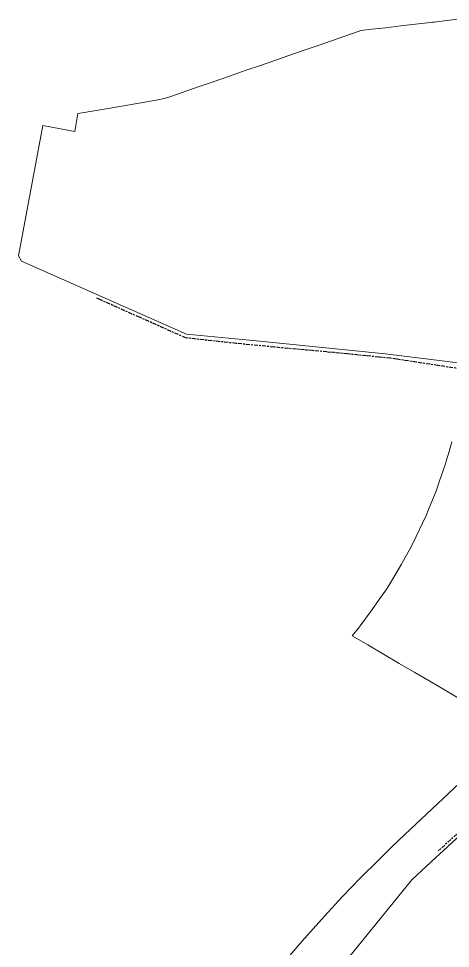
# Model space of a CAD drawing. Header units: metres. Extents: x 303058 to 305172, y 6169922 to 6171978.
# Drawn here: x 303058 to 303496, y 6170858 to 6171802 of the extents above; entities that cross this region are included whole.
import ezdxf

# ---------------------------------------------------------------- set-up
doc = ezdxf.new("R2010")
doc.units = ezdxf.units.M
doc.linetypes.add('Cable Exist UG', pattern=[8.2, 4, -1.2, 1.8, -1.2])
doc.layers.add('Cadastre Land Parcels_SP_EXT', color=8, linetype='Continuous', lineweight=5)
doc.layers.add('Cadastre Roads_SP_EXT', color=7, linetype='Continuous', lineweight=5)
doc.layers.add('Mains_HV_EXT', color=7, linetype='Continuous')

msp = doc.modelspace()

# ---------------------------------------------------------------- linework, layer by layer
at = {"layer": 'Cadastre Land Parcels_SP_EXT', "linetype": 'Continuous'}
for points in [[(303510.6, 6171801.63), (303495.46, 6171799.88), (303482.3, 6171798.35), (303480.33, 6171798.12), (303478.35, 6171797.89), (303476.35, 6171797.66), (303461.21, 6171795.91), (303446.07, 6171794.15), (303430.93, 6171792.39), (303416.78, 6171790.75), (303405.44, 6171789.44), (303402.68, 6171788.48), (303389.15, 6171783.79), (303375.69, 6171779.13), (303361.29, 6171774.14), (303346.89, 6171769.15), (303332.49, 6171764.16), (303318.09, 6171759.17), (303303.69, 6171754.18), (303289.28, 6171749.19), (303285.5, 6171747.88), (303271.1, 6171742.89), (303256.7, 6171737.9), (303242.3, 6171732.91), (303227.9, 6171727.92), (303213.5, 6171722.93), (303206.29, 6171720.43), (303196.1, 6171718.67), (303178.53, 6171715.62), (303160.92, 6171712.57), (303143.01, 6171709.47), (303124.58, 6171706.28), (303118.37, 6171705.2), (303115.04, 6171687.22), (303082.59, 6171693.23), (303058.08, 6171560.92), (303061.01, 6171555.38), (303228.49, 6171481.6), (303292.52, 6171475.27), (303326.3, 6171471.93), (303430.42, 6171461.64), (303510.03, 6171451.62)], [(303498.03, 6171372.35), (303496.32, 6171366.18), (303494.54, 6171360.02), (303492.68, 6171353.89), (303491.38, 6171349.77), (303485.22, 6171331.57), (303482.32, 6171323.28), (303479.9, 6171317.37), (303474.19, 6171303.37), (303471.85, 6171297.6), (303468.11, 6171289.59), (303461.66, 6171276.01), (303459.98, 6171272.39), (303454.84, 6171262.65), (303447.64, 6171249.48), (303446.84, 6171247.96), (303440.07, 6171236.52), (303431.89, 6171223.18), (303426.01, 6171214.62), (303415.32, 6171199.81), (303405, 6171185.49), (303403.16, 6171183.11), (303396.89, 6171175.34), (303412.72, 6171166.06), (303428.51, 6171156.8), (303444.47, 6171147.44), (303460.42, 6171138.08), (303477.16, 6171128.26), (303494.41, 6171118.15), (303512.53, 6171107.52)]]:
    msp.add_lwpolyline(points, dxfattribs=at)
at = {"layer": 'Cadastre Roads_SP_EXT', "linetype": 'Continuous'}
for points in [[(303522.43, 6171041.38), (303450.34, 6170973.77), (303436.61, 6170960.78), (303423.73, 6170948.23), (303405, 6170929.47), (303386.62, 6170910.36), (303368.58, 6170890.93), (303345.54, 6170865.11), (303323.12, 6170838.75)], [(303176.58, 6170582), (303457.48, 6170927.8), (303457.48, 6170927.8), (303481.74, 6170950.3), (303506.27, 6170973.18)]]:
    msp.add_lwpolyline(points, dxfattribs=at)
at = {"layer": 'Mains_HV_EXT', "linetype": 'Cable Exist UG'}
for points in [[(303515.16, 6171444.78), (303483.89, 6171449.65), (303462.09, 6171452.99), (303441.96, 6171456.05), (303435.56, 6171456.99), (303424.02, 6171458.19), (303411.22, 6171459.39), (303392.02, 6171461.39), (303371.15, 6171463.39), (303356.48, 6171464.72), (303317.41, 6171468.32), (303279.08, 6171472.05), (303227.99, 6171477.6), (303180.95, 6171498.54), (303140.46, 6171516.55), (303137.65, 6171517.8)], [(303685.51, 6171142.64), (303684.74, 6171139.82), (303649.13, 6171116.88), (303523.84, 6171000.41), (303527.18, 6170996.09), (303484.18, 6170957.06)]]:
    msp.add_lwpolyline(points, dxfattribs=at)

doc.saveas('drawing.dxf')
